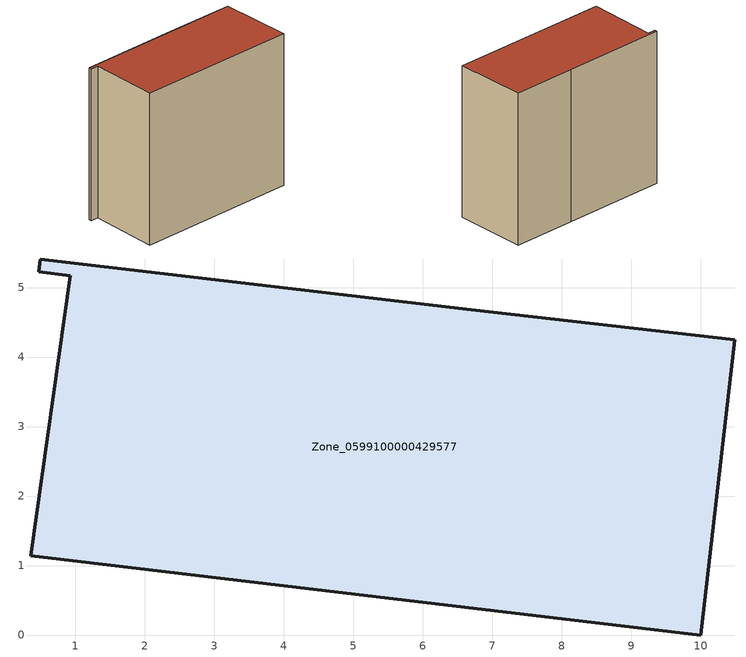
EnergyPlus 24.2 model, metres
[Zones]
Zone_0599100000429577
 floor ground (C_G): 0.36,1.14 0.93,5.17 0.48,5.23 0.5,5.41 6.7,4.68 10.49,4.25 10,0 z0
 wall outside (C_F): 6.7,4.68 0.5,5.41 0.48,5.23 0.93,5.17 0.36,1.14 10,0 10.49,4.25 6.7,4.68 z0:9.05
 roof outside (C_R): 0.93,5.17 0.36,1.14 10,0 10.49,4.25 6.7,4.68 0.5,5.41 0.48,5.23 z9.05
[BUILDING]
Pand.0599100000429577: North Axis=0; Terrain=City; Loads Convergence Tolerance Value=0.04; Temperature Convergence Tolerance Value=0.4; Solar Distribution=FullExterior; Maximum Number of Warmup Days=25; Minimum Number of Warmup Days=1
[Site:Location]
Rotterdam.The.Hague.AP_ZH_NLD Design_Conditions: Latitude=51.96; Longitude=4.45; Time Zone=1; Elevation=-4.5
[SITE:GROUNDTEMPERATURE:BUILDINGSURFACE]
18, 18, 18, 18, 18, 18, 18, 18, 18, 18, 18, 18
[MATERIAL] Thermal Absorptance=0.9; Solar Absorptance=0.7; Visible Absorptance=0.7
Name | Roughness | Thickness | Conductivity | Density | Specific Heat
G.TI.2006-2014 | MediumSmooth | 0.15 | 0.06 | 540 | 1210
F.TI.2006-2014 | Rough | 0.3 | 0.12 | 1920 | 840
R.TI.2006-2014 | MediumRough | 0.2 | 0.08 | 1500 | 1000
[CONSTRUCTION]
C_G: G.TI.2006-2014
C_F: F.TI.2006-2014
C_R: R.TI.2006-2014
[ZONE]
Zone_0599100000429577: Type=1; Multiplier=1; Ceiling Height=Autocalculate; Volume=Autocalculate; Floor Area=autocalculate; Part of Total Floor Area=Yes
[ZONEINFILTRATION:DESIGNFLOWRATE]
Infil_Zone_0599100000429577: Zone or ZoneList or Space or SpaceList=Zone_0599100000429577; Schedule=AlwaysOn; Design Flow Rate Calculation Method=Flow/Area; Flow Rate per Floor Area=0.0015; Constant Term Coefficient=1; Temperature Term Coefficient=0; Velocity Term Coefficient=0; Velocity Squared Term Coefficient=0
[HVACTEMPLATE:ZONE:IDEALLOADSAIRSYSTEM]
Zone_0599100000429577: Maximum Heating Supply Air Temperature=50; Minimum Cooling Supply Air Temperature=13; Maximum Heating Supply Air Humidity Ratio=0.0156; Minimum Cooling Supply Air Humidity Ratio=0.0077; Heating Limit=NoLimit; Cooling Limit=NoLimit; Dehumidification Control Type=ConstantSensibleHeatRatio; Cooling Sensible Heat Ratio=0.7; Dehumidification Setpoint=60; Humidification Control Type=None; Humidification Setpoint=30; Outdoor Air Method=None; Outdoor Air Flow Rate per Person=0.00944; Outdoor Air Flow Rate per Zone Floor Area=0; Outdoor Air Flow Rate per Zone=0; Demand Controlled Ventilation Type=None; Outdoor Air Economizer Type=NoEconomizer; Heat Recovery Type=None; Sensible Heat Recovery Effectiveness=0.7; Latent Heat Recovery Effectiveness=0.65
[ZONECONTROL:THERMOSTAT]
ThermostatControl_Zone_0599100000429577: Zone or ZoneList=Zone_0599100000429577; Control Type Schedule=DualSetpointControlType; Control 1=Thermostat_Zone_0599100000429577; Temperature Difference Between Cutout And Setpoint=0
[THERMOSTATSETPOINT:DUALSETPOINT]
Thermostat_Zone_0599100000429577: Heating Setpoint Temperature Schedule=HeatingSetpoint_Zone_0599100000429577; Cooling Setpoint Temperature Schedule=CoolingSetpoint_Zone_0599100000429577
[SCHEDULE:COMPACT]
HeatingSetpoint_Zone_0599100000429577: Through: 12/31, For: AllDays, Until: 24:00, 21
CoolingSetpoint_Zone_0599100000429577: Through: 12/31, For: AllDays, Until: 24:00, 24
DualSetpointControlType: Through: 12/31, For: AllDays, Until: 24:00, 4
AlwaysOn: Through: 12/31, For: AllDays, Until: 24:00, 1
